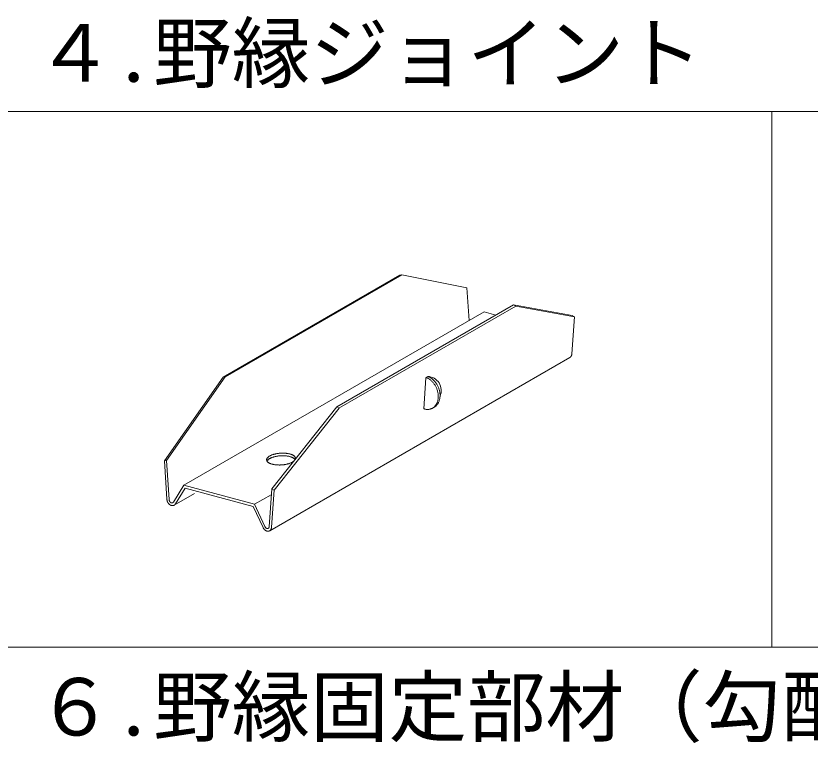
# Model space of a CAD drawing. Units: millimetres at full size; details may follow other scales. Extents: x -1379 to 1379, y -984 to 973.
# Drawn here: x -1028.6 to -876.8, y 537.4 to 678.5 of the extents above; entities that cross this region are included whole.
import ezdxf
from ezdxf.enums import TextEntityAlignment as Align

# ---------------------------------------------------------------- set-up
doc = ezdxf.new("R2010")
doc.units = ezdxf.units.MM
doc.header["$LTSCALE"] = 5
for name, color, linetype, lineweight in [('5-0_中心線', 7, 'Continuous', 18), ('5-1_中線', 7, 'Continuous', 18), ('5-2_太線１', 3, 'Continuous', 18), ('5-6_文字', 7, 'Continuous', 18)]:
    doc.layers.add(name, color=color, linetype=linetype, lineweight=lineweight)
doc.styles.add('ＭＳ ゴシック', font='')
doc.styles.get('ＭＳ ゴシック').set_extended_font_data('MS Gothic')

msp = doc.modelspace()

# ---------------------------------------------------------------- linework, layer by layer
at = {"layer": '5-0_中心線', "color": 3}
for centre, radius, start, end in [((-980.236, 593.666), 0.464, 173.06073, 185.23947), ((-980.191, 593.66), 0.509, 161.54239, 172.98866), ((-980.095, 593.627), 0.611, 151.36942, 161.50778), ((-979.951, 593.549), 0.774, 142.71718, 151.36855), ((-979.766, 593.408), 1.007, 135.47275, 142.73407), ((-979.548, 593.194), 1.312, 129.40991, 135.49461), ((-979.548, 592.694), 1.312, 129.40991, 135.49461), ((-979.306, 592.902), 1.692, 124.29356, 129.43045), ((-979.306, 592.402), 1.692, 124.29356, 129.43045), ((-979.053, 592.531), 2.141, 119.92021, 124.31068), ((-979.053, 592.031), 2.141, 119.92021, 124.31068), ((-978.798, 592.09), 2.651, 116.12608, 119.93381), ((-978.798, 591.59), 2.651, 116.12608, 119.93381), ((-978.553, 591.591), 3.207, 112.78308, 116.13669), ((-978.553, 591.091), 3.207, 112.78308, 116.13669), ((-978.326, 591.053), 3.79, 109.79166, 112.79134), ((-978.326, 590.553), 3.79, 109.79166, 112.79134), ((-978.126, 590.498), 4.38, 107.07413, 109.79814), ((-978.126, 589.998), 4.38, 107.07413, 109.79814), ((-977.958, 589.953), 4.951, 104.56903, 107.0793), ((-977.958, 589.453), 4.951, 104.56903, 107.0793), ((-977.825, 589.442), 5.479, 102.22694, 104.57324), ((-977.825, 588.942), 5.479, 102.22694, 104.57324), ((-977.727, 588.992), 5.939, 100.0071, 102.23045), ((-977.727, 588.492), 5.939, 100.0071, 102.23045), ((-977.662, 588.626), 6.311, 97.87495, 100.01012), ((-977.662, 588.126), 6.311, 97.87495, 100.01012), ((-977.625, 588.363), 6.576, 95.80028, 97.87766), ((-977.625, 587.863), 6.576, 95.80028, 97.87766), ((-977.61, 588.219), 6.721, 93.75552, 95.80278), ((-977.61, 587.719), 6.721, 93.75552, 95.80278), ((-977.609, 588.2), 6.74, 91.71452, 93.75795), ((-977.609, 587.7), 6.74, 91.71452, 93.75795), ((-977.612, 588.308), 6.632, 89.65132, 91.71701), ((-977.612, 587.808), 6.632, 89.65132, 91.71701), ((-977.61, 588.539), 6.401, 87.53889, 89.65396), ((-977.61, 588.039), 6.401, 87.53889, 89.65396), ((-977.595, 588.881), 6.059, 85.34792, 87.54181), ((-977.595, 588.381), 6.059, 85.34792, 87.54181), ((-977.559, 589.315), 5.623, 83.04527, 85.35127), ((-977.559, 588.815), 5.623, 83.04527, 85.35127), ((-977.497, 589.822), 5.112, 80.59222, 83.04926), ((-977.497, 589.322), 5.112, 80.59222, 83.04926), ((-977.405, 590.375), 4.552, 77.94211, 80.59708), ((-977.405, 589.875), 4.552, 77.94211, 80.59708), ((-977.282, 590.949), 3.965, 75.03722, 77.9482), ((-977.282, 590.449), 3.965, 75.03722, 77.9482), ((-977.13, 591.517), 3.377, 71.80536, 75.04512), ((-977.13, 591.017), 3.377, 71.80536, 75.04512), ((-976.953, 592.054), 2.811, 68.15381, 71.81525), ((-976.953, 591.554), 2.811, 68.15381, 71.81525), ((-976.757, 592.541), 2.286, 63.9637, 68.16646), ((-976.757, 592.041), 2.286, 63.9637, 68.16646), ((-976.551, 592.962), 1.818, 59.08292, 63.97975), ((-976.551, 592.462), 1.818, 59.08292, 63.97975), ((-976.345, 593.305), 1.417, 53.32118, 59.10254), ((-976.345, 592.805), 1.417, 53.32118, 59.10254), ((-976.149, 593.568), 1.09, 46.45398, 53.34308), ((-976.149, 593.068), 1.09, 46.45398, 53.34308), ((-975.974, 593.751), 0.836, 38.25113, 46.47336), ((-975.974, 593.251), 0.836, 38.25113, 46.47336), ((-975.829, 593.865), 0.652, 28.55573, 38.2572), ((-975.829, 593.365), 0.652, 32.21674, 38.2572), ((-975.725, 593.922), 0.533, 17.43158, 28.53247), ((-975.8, 593.981), 0.611, 341.02179, 341.50778), ((-975.704, 593.949), 0.509, 341.54239, 352.98866), ((-975.666, 593.941), 0.472, 5.32489, 17.36942), ((-975.659, 593.943), 0.464, 353.06073, 5.23947), ((-980.228, 593.667), 0.472, 185.32489, 197.36942), ((-980.17, 593.686), 0.533, 197.43158, 208.53247), ((-980.065, 593.743), 0.652, 208.55573, 218.2572), ((-979.951, 593.049), 0.774, 142.71718, 151.36855), ((-980.095, 593.127), 0.611, 151.36942, 151.43828), ((-979.921, 593.857), 0.836, 218.25113, 226.47336), ((-979.766, 592.908), 1.007, 135.47275, 142.73407), ((-979.746, 594.041), 1.09, 226.45398, 233.34308), ((-979.55, 594.303), 1.417, 233.32118, 239.10254), ((-979.344, 594.647), 1.818, 239.08292, 243.97975), ((-979.138, 595.067), 2.286, 243.9637, 248.16646), ((-978.942, 595.554), 2.811, 248.15381, 251.81525), ((-978.765, 596.092), 3.377, 251.80536, 255.04512), ((-978.612, 596.66), 3.965, 255.03722, 257.9482), ((-978.489, 597.233), 4.552, 257.94211, 260.59708), ((-978.397, 597.787), 5.112, 260.59222, 263.04926), ((-978.335, 598.293), 5.623, 263.04527, 265.35127), ((-978.299, 598.728), 6.059, 265.34792, 267.54181), ((-978.284, 599.07), 6.401, 267.53889, 269.65396), ((-978.283, 599.3), 6.632, 269.65132, 271.71701), ((-978.286, 599.409), 6.74, 271.71452, 273.75795), ((-978.284, 599.39), 6.721, 273.75552, 275.80278), ((-978.269, 599.245), 6.576, 275.80028, 277.87766), ((-978.233, 598.983), 6.311, 277.87495, 280.01012), ((-978.168, 598.617), 5.939, 280.0071, 282.23045), ((-978.07, 598.167), 5.479, 282.22694, 284.57324), ((-977.937, 597.656), 4.951, 284.56903, 287.0793), ((-977.768, 597.11), 4.38, 287.07413, 289.79814), ((-977.568, 596.556), 3.79, 289.79166, 292.79134), ((-977.342, 596.018), 3.207, 292.78308, 296.13669), ((-977.096, 595.519), 2.651, 296.12608, 299.93381), ((-976.842, 595.077), 2.141, 299.92021, 304.31068), ((-976.588, 594.707), 1.692, 304.29356, 308.01243)]:
    msp.add_arc(centre, radius, start, end, dxfattribs=at)
at = {"layer": '5-1_中線'}
for p, q in [((-955.256, 628.974), (-954.831, 629.002)), ((-942.397, 626.521), (-941.986, 620.284)), ((-933.513, 623.29), (-933.084, 623.042)), ((-936.884, 621.344), (-939.115, 621.942)), ((-922.296, 621.277), (-921.866, 621.029)), ((-921.87, 621.031), (-922.354, 613.95)), ((-989.031, 609.474), (-988.606, 609.502)), ((-967.288, 603.79), (-966.859, 603.542)), ((-1000.249, 593.487), (-999.824, 593.515)), ((-1000.249, 593.487), (-999.766, 586.158)), ((-999.824, 593.515), (-999.331, 586.044)), ((-996.533, 588.792), (-998.529, 585.559)), ((-996.288, 588.226), (-998.147, 585.217)), ((-983.004, 585.167), (-996.533, 588.792)), ((-983.248, 584.732), (-996.288, 588.226)), ((-979.714, 588.117), (-980.211, 580.842)), ((-979.288, 587.871), (-979.771, 580.8)), ((-979.718, 588.119), (-979.288, 587.871)), ((-983.248, 584.732), (-981.383, 580.712)), ((-983.004, 585.167), (-981.021, 580.895))]:
    msp.add_line(p, q, dxfattribs=at)
at = {"layer": '5-1_中線', "color": 3}
msp.add_line((-950.244, 609.356), (-950.65, 603.417), dxfattribs=at)
at = {"layer": '5-1_中線'}
for centre, radius, start, end in [((-923.096, 613.844), 0.724, 324.00197, 329.92337), ((-923.141, 613.87), 0.775, 329.92445, 335.57913), ((-923.195, 613.895), 0.835, 335.57898, 340.96216), ((-923.257, 613.916), 0.9, 340.96106, 346.07968), ((-923.325, 613.933), 0.97, 346.07793, 350.94751), ((-923.396, 613.944), 1.042, 350.94533, 355.5871), ((-923.468, 613.95), 1.115, 355.58469, 0.02333), ((-923.013, 613.768), 0.611, 299.82747, 304.89513), ((-923.021, 613.779), 0.624, 304.90189, 311.44078), ((-923.037, 613.797), 0.647, 311.44643, 317.82651), ((-923.061, 613.819), 0.68, 317.83067, 323.99939), ((-998.581, 586.158), 1.185, 180.02081, 184.28279), ((-998.516, 586.163), 1.25, 184.28024, 188.39259), ((-998.459, 586.172), 1.308, 188.39008, 192.37979), ((-998.411, 586.182), 1.357, 192.37733, 196.27097), ((-998.375, 586.193), 1.394, 196.26855, 200.09213), ((-998.352, 586.201), 1.419, 200.08977, 203.86874), ((-998.342, 586.205), 1.43, 203.86641, 207.6259), ((-998.344, 586.204), 1.427, 207.62357, 211.38852), ((-998.359, 586.195), 1.41, 211.38617, 215.18155), ((-998.384, 586.177), 1.379, 215.17917, 219.03023), ((-998.417, 586.15), 1.337, 219.0278, 222.96024), ((-998.456, 586.114), 1.284, 222.95775, 226.99782), ((-998.498, 586.069), 1.222, 226.99529, 231.16975), ((-998.739, 586.042), 0.592, 180.02081, 184.28279), ((-998.706, 586.044), 0.625, 184.28024, 188.39259), ((-998.678, 586.048), 0.654, 188.39008, 192.37979), ((-998.654, 586.054), 0.678, 192.37733, 196.27097), ((-998.636, 586.059), 0.697, 196.26855, 200.09213), ((-998.624, 586.063), 0.709, 200.08977, 203.86874), ((-998.619, 586.065), 0.715, 203.86641, 207.6259), ((-998.54, 586.017), 1.155, 231.16721, 235.50316), ((-998.62, 586.064), 0.713, 207.62357, 211.38852), ((-998.628, 586.06), 0.705, 211.38617, 215.18155), ((-998.64, 586.051), 0.69, 215.17917, 219.03023), ((-998.58, 585.958), 1.083, 235.50067, 240.02501), ((-998.657, 586.038), 0.668, 219.0278, 222.96024), ((-998.676, 586.02), 0.642, 222.95775, 226.99782), ((-998.617, 585.895), 1.011, 240.02267, 244.76123), ((-998.697, 585.997), 0.611, 226.99529, 231.16975), ((-998.718, 585.971), 0.577, 231.16721, 235.50316), ((-998.647, 585.83), 0.939, 244.7592, 249.73541), ((-998.738, 585.941), 0.542, 235.50067, 240.02501), ((-998.757, 585.91), 0.505, 240.02267, 244.76123), ((-998.671, 585.766), 0.871, 249.7339, 254.9668), ((-998.772, 585.878), 0.469, 244.7592, 249.73541), ((-998.784, 585.846), 0.435, 249.7339, 254.9668), ((-998.792, 585.815), 0.404, 254.96606, 260.46779), ((-998.687, 585.705), 0.808, 254.96606, 260.46779), ((-998.796, 585.787), 0.376, 260.46814, 266.24089), ((-998.798, 585.764), 0.352, 266.2426, 272.27553), ((-998.696, 585.65), 0.752, 260.46814, 266.24089), ((-998.797, 585.744), 0.332, 272.27881, 278.54541), ((-998.795, 585.73), 0.318, 278.55026, 285.00719), ((-998.699, 585.602), 0.704, 266.2426, 272.27553), ((-998.793, 585.72), 0.308, 285.01338, 291.6015), ((-998.791, 585.717), 0.304, 291.60857, 298.2567), ((-998.698, 585.563), 0.665, 272.27881, 278.54541), ((-998.792, 585.718), 0.305, 298.26396, 304.89513), ((-998.795, 585.723), 0.312, 304.90189, 311.44078), ((-998.694, 585.534), 0.635, 278.55026, 285.00719), ((-998.803, 585.732), 0.324, 311.44643, 317.82651), ((-998.816, 585.743), 0.34, 317.83067, 323.99939), ((-998.833, 585.756), 0.362, 324.00197, 327.12914), ((-998.689, 585.516), 0.617, 285.01338, 291.6015), ((-998.686, 585.508), 0.608, 291.60857, 298.2567), ((-998.687, 585.51), 0.611, 298.26396, 304.89513), ((-998.694, 585.521), 0.624, 304.90189, 311.44078), ((-998.71, 585.538), 0.647, 311.44643, 317.82651), ((-998.735, 585.561), 0.68, 317.83067, 323.99939), ((-998.77, 585.586), 0.724, 324.00197, 329.33318), ((-980.086, 581.314), 1.43, 204.72354, 207.6259), ((-980.088, 581.312), 1.427, 207.62357, 211.38852), ((-980.103, 581.303), 1.41, 211.38617, 215.18155), ((-980.128, 581.286), 1.379, 215.17917, 219.03023), ((-980.161, 581.259), 1.337, 219.0278, 222.96024), ((-980.2, 581.223), 1.284, 222.95775, 226.99782), ((-980.242, 581.178), 1.222, 226.99529, 231.16975), ((-980.368, 581.171), 0.709, 202.94537, 203.86874), ((-980.363, 581.174), 0.715, 203.86641, 207.6259), ((-980.284, 581.125), 1.155, 231.16721, 235.50316), ((-980.364, 581.173), 0.713, 207.62357, 211.38852), ((-980.372, 581.168), 0.705, 211.38617, 215.18155), ((-980.384, 581.16), 0.69, 215.17917, 219.03023), ((-980.324, 581.066), 1.083, 235.50067, 240.02501), ((-980.401, 581.146), 0.668, 219.0278, 222.96024), ((-980.42, 581.128), 0.642, 222.95775, 226.99782), ((-980.361, 581.003), 1.011, 240.02267, 244.76123), ((-980.441, 581.106), 0.611, 226.99529, 231.16975), ((-980.462, 581.079), 0.577, 231.16721, 235.50316), ((-980.391, 580.938), 0.939, 244.7592, 249.73541), ((-980.482, 581.05), 0.542, 235.50067, 240.02501), ((-980.501, 581.018), 0.505, 240.02267, 244.76123), ((-980.415, 580.874), 0.871, 249.7339, 254.9668), ((-980.516, 580.986), 0.469, 244.7592, 249.73541), ((-980.528, 580.954), 0.435, 249.7339, 254.9668), ((-980.536, 580.924), 0.404, 254.96606, 260.46779), ((-980.54, 580.896), 0.376, 260.46814, 266.24089), ((-980.542, 580.872), 0.352, 266.2426, 272.27553), ((-980.541, 580.852), 0.332, 272.27881, 278.54541), ((-980.539, 580.838), 0.318, 278.55026, 285.00719), ((-980.537, 580.829), 0.308, 285.01338, 291.6015), ((-980.535, 580.825), 0.304, 291.60857, 298.2567), ((-980.536, 580.826), 0.305, 298.26396, 304.89513), ((-980.539, 580.831), 0.312, 304.90189, 311.44078), ((-980.547, 580.84), 0.324, 311.44643, 317.82651), ((-980.56, 580.851), 0.34, 317.83067, 323.99939), ((-980.577, 580.864), 0.362, 324.00197, 329.92337), ((-980.433, 580.624), 0.617, 285.01338, 291.6015), ((-980.6, 580.877), 0.388, 329.92445, 335.57913), ((-980.627, 580.889), 0.417, 335.57898, 340.96216), ((-980.657, 580.9), 0.45, 340.96106, 346.07968), ((-980.691, 580.908), 0.485, 346.07793, 350.94751), ((-980.727, 580.914), 0.521, 350.94533, 352.02985), ((-980.43, 580.616), 0.608, 291.60857, 298.2567), ((-980.431, 580.618), 0.611, 298.26396, 304.89513), ((-980.438, 580.629), 0.624, 304.90189, 311.44078), ((-980.454, 580.647), 0.647, 311.44643, 317.82651), ((-980.479, 580.669), 0.68, 317.83067, 323.99939), ((-980.514, 580.694), 0.724, 324.00197, 329.92337), ((-980.559, 580.72), 0.775, 329.92445, 335.57913), ((-980.613, 580.745), 0.835, 335.57898, 340.96216), ((-980.675, 580.766), 0.9, 340.96106, 346.07968), ((-980.742, 580.783), 0.97, 346.07793, 350.94751), ((-980.814, 580.794), 1.042, 350.94533, 355.5871), ((-980.886, 580.8), 1.115, 355.58469, 0.02333), ((-980.431, 580.814), 0.808, 254.96606, 260.46779), ((-980.44, 580.758), 0.752, 260.46814, 266.24089), ((-980.443, 580.71), 0.704, 266.2426, 272.27553), ((-980.442, 580.671), 0.665, 272.27881, 278.54541), ((-980.438, 580.642), 0.635, 278.55026, 285.00719)]:
    msp.add_arc(centre, radius, start, end, dxfattribs=at)
at = {"layer": '5-2_太線１'}
for p, q in [((0, 660.27), (-1378.845, 660.27)), ((-989.031, 609.474), (-955.256, 628.974)), ((-988.606, 609.502), (-954.831, 629.002)), ((-942.397, 626.521), (-954.831, 629.002)), ((-967.288, 603.79), (-933.513, 623.29)), ((-966.866, 603.533), (-933.077, 623.041)), ((-933.513, 623.29), (-922.296, 621.277)), ((-933.084, 623.042), (-921.871, 621.021)), ((-996.533, 588.792), (-939.115, 621.942)), ((-980.086, 580.112), (-922.707, 613.241)), ((-989.031, 609.474), (-1000.249, 593.487)), ((-999.824, 593.515), (-988.606, 609.502)), ((-950.241, 609.403), (-949.903, 609.598)), ((-979.714, 588.117), (-967.288, 603.79)), ((-966.859, 603.542), (-979.288, 587.871)), ((-948.995, 603.534), (-948.649, 603.734)), ((-994.486, 587.231), (-998.385, 584.98)), ((-983.004, 585.167), (-979.85, 586.987)), ((-1378.845, 557.819), (0, 557.819))]:
    msp.add_line(p, q, dxfattribs=at)
at = {"layer": '5-2_太線１', "color": 4, "lineweight": 9}
msp.add_line((-884.134, 660.27), (-884.134, 557.819), dxfattribs=at)
at = {"layer": '5-2_太線１'}
msp.add_lwpolyline([(0, 557.819), (-1378.845, 557.819), (-1378.845, 432.819)], dxfattribs=at)
for centre, radius, start, end in [((-951.089, 606.932), 2.613, 65.82633, 71.05923), ((-951.173, 606.745), 2.817, 60.85163, 65.82784), ((-950.751, 607.127), 2.613, 65.82633, 71.05923), ((-949.996, 606.928), 2.671, 336.48571, 88.0032), ((-951.277, 606.558), 3.032, 56.11511, 60.85366), ((-950.835, 606.94), 2.817, 60.85163, 65.82784), ((-951.398, 606.377), 3.25, 51.5931, 56.11744), ((-950.939, 606.753), 3.032, 56.11511, 60.85366), ((-951.531, 606.209), 3.464, 47.25964, 51.59559), ((-951.061, 606.572), 3.25, 51.5931, 56.11744), ((-951.193, 606.404), 3.464, 47.25964, 51.59559), ((-951.331, 606.255), 3.666, 43.08772, 47.26218), ((-951.669, 606.06), 3.666, 43.08772, 47.26218), ((-951.803, 605.934), 3.851, 39.05018, 43.09025), ((-951.927, 605.834), 4.01, 35.12023, 39.05267), ((-951.466, 606.129), 3.851, 39.05018, 43.09025), ((-952.031, 605.76), 4.138, 31.2716, 35.12266), ((-952.109, 605.712), 4.229, 27.4786, 31.27398), ((-951.589, 606.029), 4.01, 35.12023, 39.05267), ((-952.155, 605.689), 4.28, 23.716, 27.48095), ((-951.693, 605.955), 4.138, 31.2716, 35.12266), ((-952.163, 605.685), 4.29, 19.95884, 23.71833), ((-951.771, 605.907), 4.229, 27.4786, 31.27398), ((-951.817, 605.884), 4.28, 23.716, 27.48095), ((-951.825, 605.88), 4.29, 19.95884, 23.71833), ((-952.132, 605.696), 4.257, 16.1822, 19.96117), ((-952.061, 605.716), 4.182, 12.36099, 16.18456), ((-951.951, 605.74), 4.07, 8.46977, 12.3634), ((-951.806, 605.762), 3.924, 4.48251, 8.47222), ((-951.633, 605.775), 3.75, 0.37267, 4.48502), ((-951.794, 605.891), 4.257, 16.1822, 19.96117), ((-951.723, 605.911), 4.182, 12.36099, 16.18456), ((-951.613, 605.935), 4.07, 8.46977, 12.3634), ((-951.468, 605.957), 3.924, 4.48251, 8.47222), ((-951.295, 605.97), 3.75, 0.37267, 4.48502), ((-951.099, 605.971), 3.554, 356.11324, 0.37522), ((-950.264, 605.456), 2.326, 326.01688, 331.67156), ((-950.421, 605.54), 2.504, 331.67141, 337.05459), ((-949.798, 605.564), 2.171, 320.0944, 326.0158), ((-950.602, 605.617), 2.7, 337.05349, 342.17211), ((-950.801, 605.681), 2.91, 342.17036, 347.03994), ((-949.926, 605.651), 2.326, 326.01688, 331.67156), ((-951.013, 605.73), 3.127, 347.03776, 351.67953), ((-951.227, 605.762), 3.344, 351.67712, 356.11576), ((-951.437, 605.776), 3.554, 356.11324, 0.37522), ((-950.083, 605.735), 2.504, 331.67141, 337.05459), ((-950.264, 605.812), 2.7, 337.05349, 342.17211), ((-950.464, 605.876), 2.91, 342.17036, 347.03994), ((-950.675, 605.925), 3.127, 347.03776, 351.67953), ((-950.89, 605.957), 3.344, 351.67712, 356.11576), ((-949.863, 605.709), 2.424, 251.0585, 256.56022), ((-949.902, 605.545), 2.255, 256.56057, 262.33332), ((-949.922, 605.403), 2.111, 262.33503, 268.36796), ((-949.925, 605.286), 1.994, 268.37124, 274.63784), ((-949.918, 605.198), 1.906, 274.64269, 281.09962), ((-949.907, 605.143), 1.85, 281.10581, 287.69393), ((-949.9, 605.119), 1.825, 287.701, 294.34913), ((-949.903, 605.125), 1.832, 294.35639, 300.98756), ((-949.923, 605.158), 1.871, 300.99432, 307.53321), ((-949.966, 605.214), 1.941, 307.53886, 313.91894), ((-949.565, 605.32), 1.832, 300, 300.98756), ((-949.586, 605.353), 1.871, 300.99432, 307.53321), ((-950.036, 605.286), 2.041, 313.9231, 320.09182), ((-950.135, 605.369), 2.171, 320.0944, 326.0158), ((-949.629, 605.409), 1.941, 307.53886, 313.91894), ((-949.698, 605.481), 2.041, 313.9231, 320.09182)]:
    msp.add_arc(centre, radius, start, end, dxfattribs=at)

# ---------------------------------------------------------------- texts
at = {"layer": '5-6_文字', "style": 'ＭＳ ゴシック'}
for s, p in [('４.野縁ジョイント', (-1024.869, 662.643)), ('６.野縁固定部材（勾配頂部用）', (-1024.869, 537.643))]:
    msp.add_text(s, height=11, dxfattribs=at).set_placement(p, align=Align.BOTTOM_LEFT)

doc.saveas('drawing.dxf')
